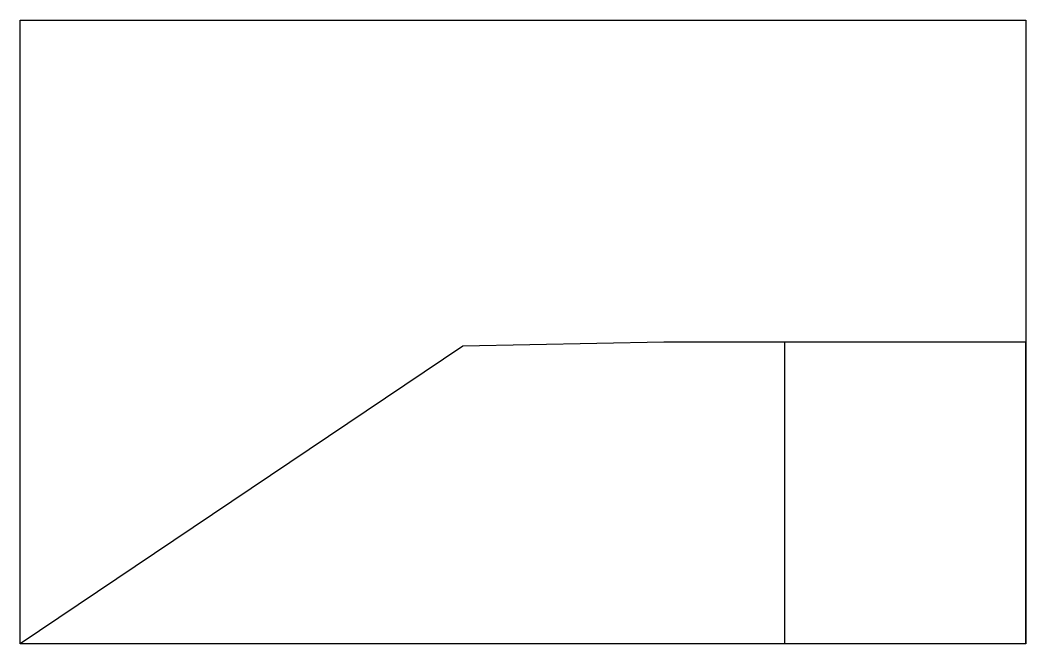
# Model space of a CAD drawing. Header units: inches. Extents: x 138 to 500, y 18 to 537.
# Drawn here: x 450.3 to 500.3, y 506.3 to 537.3 of the extents above; entities outside this region: 2.
import ezdxf

# ---------------------------------------------------------------- set-up
doc = ezdxf.new("R2010")
doc.units = ezdxf.units.IN
doc.header["$MEASUREMENT"] = 0

msp = doc.modelspace()

# ---------------------------------------------------------------- linework, layer by layer
for p, q in [((472.341, 521.047), (450.339, 506.254)), ((482.339, 521.254), (472.341, 521.047)), ((488.339, 521.254), (482.339, 521.254)), ((500.339, 521.254), (488.339, 521.254)), ((488.339, 521.254), (488.339, 506.254)), ((500.339, 506.254), (500.339, 521.254)), ((500.339, 506.254), (500.339, 506.254)), ((500.339, 506.254), (500.339, 506.254)), ((500.339, 506.254), (500.339, 506.254)), ((500.339, 506.254), (500.339, 506.254)), ((500.339, 506.254), (500.339, 506.254)), ((500.339, 506.254), (500.339, 506.254)), ((500.339, 506.254), (500.339, 506.254)), ((137.6, 32.526), (137.6, 44.526)), ((137.6, 17.526), (137.6, 32.526))]:
    msp.add_line(p, q)
msp.add_lwpolyline([(450.339, 537.254), (500.339, 537.254), (500.339, 506.254), (450.339, 506.254)], close=True)

doc.saveas('drawing.dxf')
